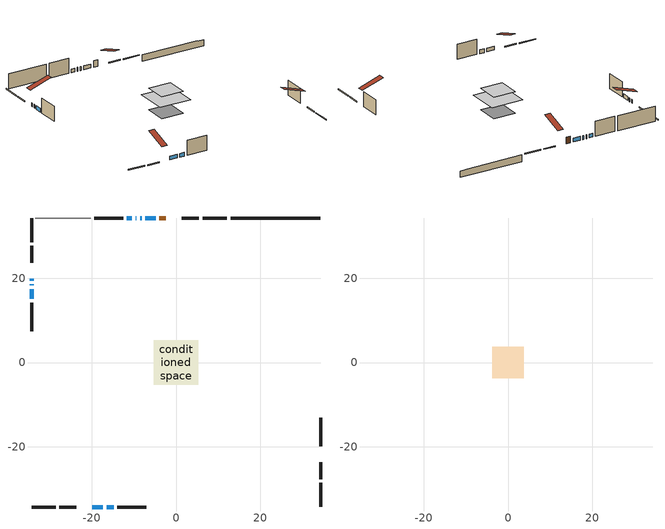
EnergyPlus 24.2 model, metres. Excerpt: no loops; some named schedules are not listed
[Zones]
conditioned space
 floor adiabatic (AdiabaticFloorConstruction): -5.28,-5.28 -5.28,5.28 5.28,5.28 5.28,-5.28 z2.74
 floor foundation (Slab1 construction): -3.73,-3.73 -3.73,3.73 3.73,3.73 3.73,-3.73 z-1.83
 wall outside (RimJoist1 construction): 12.04,34.31 6.33,34.31 / -34.31,-34.31 -28.59,-34.31 / -34.31,34.31 -34.31,28.59 / 34.31,-34.31 34.31,-28.59 z0.3:0.6
 wall outside (RimJoist2 construction): 5.4,34.31 1.4,34.31 / -27.66,-34.31 -23.66,-34.31 / -34.31,27.66 -34.31,23.66 / 34.31,-27.66 34.31,-23.66 z0.3:0.6
 wall outside (AdiabaticWallConstruction 1): -2.38,34.31 -3.92,34.31 z0.3:2.33
 wall outside (AdiabaticWallConstruction): -34.31,19.89 -34.31,19.46 / -4.85,34.31 -7.26,34.31 / -19.89,-34.31 -17.34,-34.31 / -34.31,18.54 -34.31,18.29 / -8.19,34.31 -8.51,34.31 / -9.43,34.31 -9.53,34.31 / -10.46,34.31 -11.65,34.31 / -16.42,-34.31 -14.83,-34.31 / -34.31,17.37 -34.31,15.08 z0.3:1.52
 wall outside (Wall1 construction): -12.58,34.31 -19.37,34.31 / -13.9,-34.31 -7.11,-34.31 / -34.31,14.15 -34.31,7.36 / 34.31,-19.89 34.31,-13.1 z0.3:5.18
 wall foundation (FoundationWall1 construction): 12.97,34.31,-1.83 12.97,34.31,0.3 32.17,34.31,0.3 32.17,34.31,0.16 34.31,34.31,0.16 34.31,34.31,-1.83
 wall adiabatic (Wall3 construction): -20.3,34.31 -33.38,34.31 z0.3:5.18
 window (WindowConstruction 5): -34.31,19.89 -34.31,19.46 z0.3:1.52
 window (WindowConstruction 3): -4.85,34.31 -7.26,34.31 z0.3:1.52
 window (WindowConstruction 4): -19.89,-34.31 -17.35,-34.31 z0.3:1.52
 window (WindowConstruction 8): -34.31,18.53 -34.31,18.3 z0.3:1.52
 window (WindowConstruction 6): -8.19,34.31 -8.51,34.31 z0.3:1.52
 window (WindowConstruction 7): -9.43,34.31 -9.53,34.31 z0.3:1.52
 window (WindowConstruction): -10.46,34.31 -11.65,34.31 z0.3:1.52
 window (WindowConstruction 1): -16.42,-34.31 -14.83,-34.31 z0.3:1.52
 window (WindowConstruction 2): -34.31,17.37 -34.31,15.08 z0.3:1.52
 door (Door): -2.38,34.31 -3.92,34.31 z0.3:2.33
 ceiling adiabatic (AdiabaticFloorConstruction): 5.28,-5.28 5.28,5.28 -5.28,5.28 -5.28,-5.28 z2.74
attic - vented
 floor to conditioned space (Floor1 construction Reversed): -3.73,-3.73 -3.73,3.73 3.73,3.73 3.73,-3.73 z5.18
 roof outside (Roof1 construction): -1.45,34.31,5.18 -1.45,27.03,7.6 0.47,27.03,7.6 0.47,34.31,5.18; -20.82,-34.31,5.18 -20.82,-27.03,7.6 -22.73,-27.03,7.6 -22.73,-34.31,5.18; -34.31,20.82,5.18 -27.03,20.82,7.6 -27.03,22.73,7.6 -34.31,22.73,5.18; 34.31,-20.82,5.18 27.03,-20.82,7.6 27.03,-22.73,7.6 34.31,-22.73,5.18
[Building]
Building 1: Terrain=Suburbs
[Site:Location]
Toronto City Centre_ON: Latitude {deg}=43.63; Longitude {deg}=-79.39; Time Zone {hr}=-5; Elevation {m}=77; Keep Site Location Information=Yes
[Site:GroundTemperature:Shallow]
5.01852, 3.26908, 3.12898, 3.95918, 7.29196, 10.6092, 13.4851, 15.3069, 15.4617, 13.9799, 11.1774, 7.9619
[Site:WaterMainsTemperature]
Calculation Method=Schedule; Temperature Schedule=mains temperature schedule
[Material] Roughness=Rough; Thermal Absorptance=0.9
Name | Thickness {m} | Conductivity {W/m-K} | Density {kg/m3} | Specific Heat {J/kg-K} | Solar Absorptance | Visible Absorptance
asphalt or fiberglass shingles | 0.00635 | 0.162714 | 1121.4 | 1465.45 | 0.4 | 0.4
ceiling loosefill ins | 0.169333 | 0.0480833 | 16.02 | 1046.75 | 0.7 | 0.7
ceiling stud and cavity | 0.1397 | 0.213271 | 65.682 | 1177.47 | 0.7 | 0.7
concrete 4.0 in. | 0.1016 | 1.803125 | 2242.8 | 837.4 | 0.7 | 0.7
concrete 8.0 in. | 0.2032 | 1.803125 | 2242.8 | 837.4 | 0.7 | 0.7
door material | 0.04445 | 0.053851 | 512.64 | 1214.23 | 0.7 | 0.7
floor covering | 0.0127 | 0.0433444 | 54.468 | 1339.84 | 0.6 | 0.6
floor rigid ins; wall rigid ins | 0.512978 | 0.029427 | 32.04 | 1214.23 | 0.7 | 0.7
floor stud and cavity | 0.1397 | 1.75129 | 37.0049 | 1207.88 | 0.7 | 0.7
furniture material conditioned space 1 | 0.1524 | 0.115458 | 640.8 | 1214.23 | 0.6 | 0.6
gypsum board | 0.0127 | 0.160291 | 801 | 837.4 | 0.6 | 0.6
osb sheathing 0.5 in. | 0.0127 | 0.115458 | 512.64 | 1214.23 | 0.7 | 0.7
osb sheathing 0.5 in. 1 | 0.0127 | 0.115458 | 512.64 | 1214.23 | 0.4 | 0.4
osb sheathing 0.75 in. | 0.01905 | 0.115458 | 512.64 | 1214.23 | 0.7 | 0.7
osb sheathing 2.0 in. | 0.0508 | 0.115458 | 512.64 | 1214.23 | 0.7 | 0.7
rim joist stud and cavity | 0.0508 | 0.0451784 | 125.044 | 1163.47 | 0.6 | 0.6
rim joist stud and cavity 1 | 0.0508 | 0.648972 | 50.32683 | 1063.81 | 0.6 | 0.6
wall stud and cavity | 0.1397 | 0.0814562 | 139.0536 | 1170.24 | 0.7 | 0.7
wall stud and cavity 1 | 0.1397 | 0.0743881 | 139.0536 | 1170.24 | 0.7 | 0.7
wall stud and cavity 2 | 0.0889 | 0.380278 | 52.3479 | 1209.89 | 0.7 | 0.7
wall stud and cavity 3 | 0.0889 | 0.391764 | 83.0341 | 1211.67 | 0.7 | 0.7
wood siding | 0.0254 | 0.102417 | 544.68 | 1172.36 | 0.4 | 0.4
wood siding 1; wood siding 2; wood siding 3 | 0.0254 | 0.102417 | 544.68 | 1172.36 | 0.7 | 0.7
[WindowMaterial:SimpleGlazingSystem]
Name | U-Factor {W/m2-K} | Solar Heat Gain Coefficient
WindowMaterial | 2.50457 | 0.46
WindowMaterial 1 | 2.53296 | 0.45
WindowMaterial 2 | 2.46312 | 0.49
WindowMaterial 3 | 2.14799 | 0.6
WindowMaterial 4 | 2.21896 | 0.58
WindowMaterial 5 | 6.779532 | 0.73
WindowMaterial 6 | 6.83007 | 0.72
WindowMaterial 7 | 7.66871 | 0.52
WindowMaterial 8 | 3.22681 | 0.36
[Construction]
AdiabaticFloorConstruction: floor stud and cavity, floor rigid ins, osb sheathing 0.75 in., floor covering
AdiabaticWallConstruction: wood siding 2, wall rigid ins, wall stud and cavity 2, gypsum board
AdiabaticWallConstruction 1: wood siding 3, wall rigid ins, wall stud and cavity 2, gypsum board
Door: door material
Floor1 construction Reversed: gypsum board, ceiling stud and cavity, ceiling loosefill ins
FoundationWall1 construction: concrete 8.0 in.
furniture construction conditioned space 1: furniture material conditioned space 1
PartitionWallConstruction: gypsum board, wall stud and cavity 3, gypsum board
RimJoist1 construction: wood siding 1, osb sheathing 2.0 in., rim joist stud and cavity
RimJoist2 construction: wood siding 1, rim joist stud and cavity 1
Roof1 construction: asphalt or fiberglass shingles
Slab1 construction: concrete 4.0 in.
Wall1 construction: wood siding, osb sheathing 0.5 in., wall stud and cavity, gypsum board
Wall3 construction: osb sheathing 0.5 in. 1, wall stud and cavity 1, gypsum board
WindowConstruction: WindowMaterial
WindowConstruction 1: WindowMaterial 1
WindowConstruction 2: WindowMaterial 2
WindowConstruction 3: WindowMaterial 3
WindowConstruction 4: WindowMaterial 4
WindowConstruction 5: WindowMaterial 5
WindowConstruction 6: WindowMaterial 6
WindowConstruction 7: WindowMaterial 7
WindowConstruction 8: WindowMaterial 8
[Zone] Multiplier=1; Part of Total Floor Area=Yes
Name | Volume {m3}
attic - vented | 21.9331
conditioned space | 418
[Space]
Name | Zone | Volume {m3}
attic - vented 1 | attic - vented | 21.9331
conditioned space 1 | conditioned space | 418
[ZoneInfiltration:EffectiveLeakageArea]
infil attic - vented 1: Zone or Space=attic - vented 1; Schedule=Always On Discrete; Effective Air Leakage Area {cm2}=2346.95; Stack Coefficient=0.000168557; Wind Coefficient=8.77189e-06
[ZoneMixing]
whole house fan mix: Zone or Space=attic - vented; Schedule=Always On Continuous; Design Flow Rate Calculation Method=Flow/Zone; Design Flow Rate {m3/s}=0; Source Zone or Space=conditioned space
[SurfaceProperty:ExposedFoundationPerimeter]
Slab1: Exposed Perimeter Calculation Method=TotalExposedPerimeter; Total Exposed Perimeter {m}=21.336
[InternalMass] Zone or ZoneList=conditioned space; Space or SpaceList=conditioned space 1
Name | Construction | Surface Area {m2}
furniture mass conditioned space 1 | furniture construction conditioned space 1 | 66.8961
partition wall mass | PartitionWallConstruction | 167.24
[Lights]
interior lighting: Zone or ZoneList or Space or SpaceList=conditioned space 1; Schedule=interior lighting schedule; Design Level Calculation Method=LightingLevel; Lighting Level {W}=343.2; Return Air Fraction=0; Fraction Radiant=0.6; Fraction Visible=0.2; Fraction Replaceable=1
[People]
occupants: Zone or ZoneList or Space or SpaceList=conditioned space 1; Number of People Schedule=occupants schedule; Number of People Calculation Method=People; Number of People=3; Fraction Radiant=0.314171; Sensible Heat Fraction=0.56303; Activity Level Schedule=occupants activity schedule; Carbon Dioxide Generation Rate {m3/s-W}=0; Enable ASHRAE 55 Comfort Warnings=No; Mean Radiant Temperature Calculation Type=EnclosureAveraged
[ElectricEquipment] Zone or ZoneList or Space or SpaceList=conditioned space 1; Design Level Calculation Method=EquipmentLevel
Name | Schedule | Design Level {W} | Fraction Latent | Fraction Radiant | Fraction Lost
clothes dryer | clothes dryer schedule | 140.772 | 0.015 | 0.081 | 0.85
clothes washer | clothes washer schedule | 32.1985 | 0.03 | 0.162 | 0.7
cooking range | cooking range schedule | 208.969 | 0.08 | 0.432 | 0.2
dishwasher | dishwasher schedule | 66.8632 | 0.3 | 0.18 | 0.4
fridge | fridge schedule | 72.9452 | 0 | 0.6 | 0
mech vent bath fan 0 | mech vent bath fan 0 schedule | 50.2 | 0 | 0 | 1
mech vent house fan | mech vent house fan schedule | 0 | 0 | 0 | 1
mech vent house fan cfis | mech vent house fan cfis schedule | 0 | 0 | 0 | 0
mech vent range fan 0 | mech vent range fan 0 schedule | 57 | 0 | 0 | 1
misc plug loads | misc plug loads schedule | 494.7 | 0.045 | 0.513 | 0.1
whole house fan | Always On Discrete | 0 | 0 | 0 | 1
[OtherEquipment] Zone or ZoneList or Space or SpaceList=conditioned space 1; Design Level Calculation Method=EquipmentLevel
Name | Fuel Type | Schedule | Design Level {W} | Fraction Latent | Fraction Radiant | Fraction Lost
clothes dryer 1 | Electricity | clothes dryer schedule | 0 | 0.015 | 0.081 | 0.85
cooking range 1 | Electricity | cooking range schedule | 0 | 0.08 | 0.432 | 0.2
general water use latent | None | general water use schedule | 59.3978 | 1 | 0 | 0
general water use sensible | None | general water use schedule | -58.539 | 0 | 0.6 | 0
mech vent house fan latent load | None | Always On Discrete | 0 | 1 | 0 | 0
mech vent house fan sensible load | None | Always On Discrete | 0 | 0 | 0 | 0
water heater energy adjustment1 | NaturalGas | Always On Discrete | 0.01 | 0 | 0 | 1
[ZoneInfiltration:DesignFlowRate] Zone or ZoneList or Space or SpaceList=conditioned space 1; Schedule=Always On Discrete; Design Flow Rate Calculation Method=Flow/Zone; Design Flow Rate {m3/s}=0
infil flow; natural vent flow; whole house fan flow
[AvailabilityManager:Scheduled]
central ac and furnace airloop Availability Manager: Schedule=Always On Discrete
[Foundation:Kiva]
Foundation Kiva 1: Initial Indoor Air Temperature {C}=18; Wall Height Above Grade {m}=0.300015; Wall Depth Below Slab {m}=0.2032
[Foundation:Kiva:Settings]
Soil Conductivity {W/m-K}=0.849921; Soil Density {kg/m3}=1842.3; Soil Specific Heat {J/kg-K}=418.7; Ground Solar Absorptivity=0.9; Ground Thermal Absorptivity=0.9; Ground Surface Roughness {m}=0.03; Far-Field Width {m}=40; Deep-Ground Boundary Condition=ZeroFlux; Deep-Ground Depth {m}=40; Minimum Cell Dimension {m}=0.2; Maximum Cell Growth Coefficient=3; Simulation Timestep=Timestep
[Exterior:Lights]
exterior lighting: Schedule=exterior lighting schedule; Design Level {W}=75.6
[EnergyManagementSystem:GlobalVariable]
central_ac_and_furnace_airloop_Fan_RTF
infil_program_Qfan
infil_program_Qinf
natural_vent_program_Qnv
natural_vent_program_Qwhf
[EnergyManagementSystem:Sensor]
Name | Output:Variable or Output:Meter Index Key | Output:Variable or Output:Meter
airflow_gain | infil flow | Infiltration Sensible Heat Gain Energy
airflow_gain_1 | natural vent flow | Infiltration Sensible Heat Gain Energy
airflow_gain_2 | whole house fan flow | Infiltration Sensible Heat Gain Energy
airflow_loss | infil flow | Infiltration Sensible Heat Loss Energy
airflow_loss_1 | natural vent flow | Infiltration Sensible Heat Loss Energy
airflow_loss_2 | whole house fan flow | Infiltration Sensible Heat Loss Energy
clg_load_cond |  | Cooling:EnergyTransfer:Zone:CONDITIONED SPACE
clg_sp_s; clg_sp_s_1 | cooling setpoint | Schedule Value
clothes_dryer_exhaust_0_sch_s | clothes dryer exhaust 0 schedule | Schedule Value
cool_season | cooling season schedule | Schedule Value
htg_load_cond |  | Heating:EnergyTransfer:Zone:CONDITIONED SPACE
htg_sp_s; htg_sp_s_1 | heating setpoint | Schedule Value
ig_ee_conv | clothes dryer | Electric Equipment Convective Heating Energy
ig_ee_conv_2 | cooking range | Electric Equipment Convective Heating Energy
ig_ee_conv_4 | fridge | Electric Equipment Convective Heating Energy
ig_ee_conv_5 | misc plug loads | Electric Equipment Convective Heating Energy
ig_ee_conv_6 | whole house fan | Electric Equipment Convective Heating Energy
ig_ee_rad | clothes dryer | Electric Equipment Radiant Heating Energy
ig_ee_rad_2 | cooking range | Electric Equipment Radiant Heating Energy
ig_ee_rad_4 | fridge | Electric Equipment Radiant Heating Energy
ig_ee_rad_5 | misc plug loads | Electric Equipment Radiant Heating Energy
ig_ee_rad_6 | whole house fan | Electric Equipment Radiant Heating Energy
ig_lgt_conv | interior lighting | Lights Convective Heating Energy
ig_lgt_rad | interior lighting | Lights Radiant Heating Energy
ig_lgt_vis | interior lighting | Lights Visible Radiation Heating Energy
ig_oe_conv | clothes dryer 1 | Other Equipment Convective Heating Energy
ig_oe_conv_1 | cooking range 1 | Other Equipment Convective Heating Energy
ig_oe_conv_2 | general water use latent | Other Equipment Convective Heating Energy
ig_oe_conv_3 | general water use sensible | Other Equipment Convective Heating Energy
ig_oe_conv_4 | water heater energy adjustment1 | Other Equipment Convective Heating Energy
ig_oe_rad | clothes dryer 1 | Other Equipment Radiant Heating Energy
ig_oe_rad_1 | cooking range 1 | Other Equipment Radiant Heating Energy
ig_oe_rad_2 | general water use latent | Other Equipment Radiant Heating Energy
ig_oe_rad_3 | general water use sensible | Other Equipment Radiant Heating Energy
ig_oe_rad_4 | water heater energy adjustment1 | Other Equipment Radiant Heating Energy
ig_ppl_conv | occupants | People Convective Heating Energy
ig_ppl_rad | occupants | People Radiant Heating Energy
im_conv | furniture mass conditioned space 1 | Surface Inside Face Convection Heat Gain Energy
im_conv_1 | partition wall mass | Surface Inside Face Convection Heat Gain Energy
im_ig | furniture mass conditioned space 1 | Surface Inside Face Internal Gains Radiation Heat Gain Energy
im_ig_1 | partition wall mass | Surface Inside Face Internal Gains Radiation Heat Gain Energy
im_lgt | furniture mass conditioned space 1 | Surface Inside Face Lights Radiation Heat Gain Energy
im_lgt_1 | partition wall mass | Surface Inside Face Lights Radiation Heat Gain Energy
im_sol | furniture mass conditioned space 1 | Surface Inside Face Solar Radiation Heat Gain Energy
im_sol_1 | partition wall mass | Surface Inside Face Solar Radiation Heat Gain Energy
im_surf | furniture mass conditioned space 1 | Surface Inside Face Net Surface Thermal Radiation Heat Gain Energy
im_surf_1 | partition wall mass | Surface Inside Face Net Surface Thermal Radiation Heat Gain Energy
mech_vent_bath_fan_0_sch_s | mech vent bath fan 0 schedule | Schedule Value
mech_vent_range_fan_0_sch_s | mech vent range fan 0 schedule | Schedule Value
mv_conv | mech vent bath fan 0 | Electric Equipment Convective Heating Energy
mv_conv_1 | mech vent house fan | Electric Equipment Convective Heating Energy
mv_conv_2 | mech vent house fan cfis | Electric Equipment Convective Heating Energy
mv_conv_3 | mech vent range fan 0 | Electric Equipment Convective Heating Energy
mv_conv_4 | mech vent house fan latent load | Other Equipment Convective Heating Energy
mv_conv_5 | mech vent house fan sensible load | Other Equipment Convective Heating Energy
mv_rad | mech vent bath fan 0 | Electric Equipment Radiant Heating Energy
mv_rad_1 | mech vent house fan | Electric Equipment Radiant Heating Energy
mv_rad_2 | mech vent house fan cfis | Electric Equipment Radiant Heating Energy
mv_rad_3 | mech vent range fan 0 | Electric Equipment Radiant Heating Energy
mv_rad_4 | mech vent house fan latent load | Other Equipment Radiant Heating Energy
mv_rad_5 | mech vent house fan sensible load | Other Equipment Radiant Heating Energy
natural_vent_s | natural vent schedule | Schedule Value
out_pb_s |  | Site Outdoor Air Barometric Pressure
out_wt_s |  | Site Outdoor Air Humidity Ratio
site_vw_s |  | Site Wind Speed
ss_back_out | Window1 | Surface Window Shortwave from Zone Back Out Window Heat Transfer Rate
ss_back_out_1 | Window10 | Surface Window Shortwave from Zone Back Out Window Heat Transfer Rate
ss_back_out_2 | Window12 | Surface Window Shortwave from Zone Back Out Window Heat Transfer Rate
ss_back_out_3 | Window14 | Surface Window Shortwave from Zone Back Out Window Heat Transfer Rate
ss_back_out_4 | Window2 | Surface Window Shortwave from Zone Back Out Window Heat Transfer Rate
ss_back_out_5 | Window3 | Surface Window Shortwave from Zone Back Out Window Heat Transfer Rate
ss_back_out_6 | Window4 | Surface Window Shortwave from Zone Back Out Window Heat Transfer Rate
ss_back_out_7 | Window6 | Surface Window Shortwave from Zone Back Out Window Heat Transfer Rate
ss_back_out_8 | Window8 | Surface Window Shortwave from Zone Back Out Window Heat Transfer Rate
ss_conv | Door1 | Surface Inside Face Convection Heat Gain Energy
ss_conv_1 | Window1 | Surface Inside Face Convection Heat Gain Energy
ss_conv_2 | Window10 | Surface Inside Face Convection Heat Gain Energy
ss_conv_3 | Window12 | Surface Inside Face Convection Heat Gain Energy
ss_conv_4 | Window14 | Surface Inside Face Convection Heat Gain Energy
ss_conv_5 | Window2 | Surface Inside Face Convection Heat Gain Energy
ss_conv_6 | Window3 | Surface Inside Face Convection Heat Gain Energy
ss_conv_7 | Window4 | Surface Inside Face Convection Heat Gain Energy
ss_conv_8 | Window6 | Surface Inside Face Convection Heat Gain Energy
ss_conv_9 | Window8 | Surface Inside Face Convection Heat Gain Energy
ss_ig | Door1 | Surface Inside Face Internal Gains Radiation Heat Gain Energy
ss_ig_1 | Window1 | Surface Inside Face Internal Gains Radiation Heat Gain Energy
ss_ig_2 | Window10 | Surface Inside Face Internal Gains Radiation Heat Gain Energy
ss_ig_3 | Window12 | Surface Inside Face Internal Gains Radiation Heat Gain Energy
ss_ig_4 | Window14 | Surface Inside Face Internal Gains Radiation Heat Gain Energy
ss_ig_5 | Window2 | Surface Inside Face Internal Gains Radiation Heat Gain Energy
ss_ig_6 | Window3 | Surface Inside Face Internal Gains Radiation Heat Gain Energy
ss_ig_7 | Window4 | Surface Inside Face Internal Gains Radiation Heat Gain Energy
ss_ig_8 | Window6 | Surface Inside Face Internal Gains Radiation Heat Gain Energy
ss_ig_9 | Window8 | Surface Inside Face Internal Gains Radiation Heat Gain Energy
ss_lgt | Door1 | Surface Inside Face Lights Radiation Heat Gain Energy
ss_sol | Door1 | Surface Inside Face Solar Radiation Heat Gain Energy
ss_surf | Door1 | Surface Inside Face Net Surface Thermal Radiation Heat Gain Energy
ss_surf_1 | Window1 | Surface Inside Face Net Surface Thermal Radiation Heat Gain Energy
ss_surf_2 | Window10 | Surface Inside Face Net Surface Thermal Radiation Heat Gain Energy
ss_surf_3 | Window12 | Surface Inside Face Net Surface Thermal Radiation Heat Gain Energy
ss_surf_4 | Window14 | Surface Inside Face Net Surface Thermal Radiation Heat Gain Energy
ss_surf_5 | Window2 | Surface Inside Face Net Surface Thermal Radiation Heat Gain Energy
ss_surf_6 | Window3 | Surface Inside Face Net Surface Thermal Radiation Heat Gain Energy
ss_surf_7 | Window4 | Surface Inside Face Net Surface Thermal Radiation Heat Gain Energy
ss_surf_8 | Window6 | Surface Inside Face Net Surface Thermal Radiation Heat Gain Energy
ss_surf_9 | Window8 | Surface Inside Face Net Surface Thermal Radiation Heat Gain Energy
ss_trans_in | Window1 | Surface Window Transmitted Solar Radiation Rate
ss_trans_in_1 | Window10 | Surface Window Transmitted Solar Radiation Rate
ss_trans_in_2 | Window12 | Surface Window Transmitted Solar Radiation Rate
ss_trans_in_3 | Window14 | Surface Window Transmitted Solar Radiation Rate
ss_trans_in_4 | Window2 | Surface Window Transmitted Solar Radiation Rate
ss_trans_in_5 | Window3 | Surface Window Transmitted Solar Radiation Rate
ss_trans_in_6 | Window4 | Surface Window Transmitted Solar Radiation Rate
ss_trans_in_7 | Window6 | Surface Window Transmitted Solar Radiation Rate
ss_trans_in_8 | Window8 | Surface Window Transmitted Solar Radiation Rate
ss_trans_out | Window1 | Surface Inside Face Initial Transmitted Diffuse Transmitted Out Window Solar Radiation Rate
ss_trans_out_1 | Window10 | Surface Inside Face Initial Transmitted Diffuse Transmitted Out Window Solar Radiation Rate
ss_trans_out_2 | Window12 | Surface Inside Face Initial Transmitted Diffuse Transmitted Out Window Solar Radiation Rate
ss_trans_out_3 | Window14 | Surface Inside Face Initial Transmitted Diffuse Transmitted Out Window Solar Radiation Rate
ss_trans_out_4 | Window2 | Surface Inside Face Initial Transmitted Diffuse Transmitted Out Window Solar Radiation Rate
ss_trans_out_5 | Window3 | Surface Inside Face Initial Transmitted Diffuse Transmitted Out Window Solar Radiation Rate
ss_trans_out_6 | Window4 | Surface Inside Face Initial Transmitted Diffuse Transmitted Out Window Solar Radiation Rate
ss_trans_out_7 | Window6 | Surface Inside Face Initial Transmitted Diffuse Transmitted Out Window Solar Radiation Rate
ss_trans_out_8 | Window8 | Surface Inside Face Initial Transmitted Diffuse Transmitted Out Window Solar Radiation Rate
s_conv | Floor1 | Surface Inside Face Convection Heat Gain Energy
s_conv_1 | FoundationWall1 | Surface Inside Face Convection Heat Gain Energy
s_conv_10 | RimJoist2:270 | Surface Inside Face Convection Heat Gain Energy
s_conv_11 | RimJoist2:90 | Surface Inside Face Convection Heat Gain Energy
s_conv_12 | Slab1 | Surface Inside Face Convection Heat Gain Energy
s_conv_13 | Wall1:0 | Surface Inside Face Convection Heat Gain Energy
s_conv_14 | Wall1:180 | Surface Inside Face Convection Heat Gain Energy
s_conv_15 | Wall1:270 | Surface Inside Face Convection Heat Gain Energy
s_conv_16 | Wall1:90 | Surface Inside Face Convection Heat Gain Energy
s_conv_17 | Wall3 | Surface Inside Face Convection Heat Gain Energy
s_conv_2 | inferred conditioned ceiling | Surface Inside Face Convection Heat Gain Energy
s_conv_3 | inferred conditioned floor | Surface Inside Face Convection Heat Gain Energy
s_conv_4 | RimJoist1:0 | Surface Inside Face Convection Heat Gain Energy
s_conv_5 | RimJoist1:180 | Surface Inside Face Convection Heat Gain Energy
s_conv_6 | RimJoist1:270 | Surface Inside Face Convection Heat Gain Energy
s_conv_7 | RimJoist1:90 | Surface Inside Face Convection Heat Gain Energy
s_conv_8 | RimJoist2:0 | Surface Inside Face Convection Heat Gain Energy
s_conv_9 | RimJoist2:180 | Surface Inside Face Convection Heat Gain Energy
s_ig | Floor1 | Surface Inside Face Internal Gains Radiation Heat Gain Energy
s_ig_1 | FoundationWall1 | Surface Inside Face Internal Gains Radiation Heat Gain Energy
s_ig_10 | RimJoist2:270 | Surface Inside Face Internal Gains Radiation Heat Gain Energy
s_ig_11 | RimJoist2:90 | Surface Inside Face Internal Gains Radiation Heat Gain Energy
s_ig_12 | Slab1 | Surface Inside Face Internal Gains Radiation Heat Gain Energy
s_ig_13 | Wall1:0 | Surface Inside Face Internal Gains Radiation Heat Gain Energy
s_ig_14 | Wall1:180 | Surface Inside Face Internal Gains Radiation Heat Gain Energy
s_ig_15 | Wall1:270 | Surface Inside Face Internal Gains Radiation Heat Gain Energy
s_ig_16 | Wall1:90 | Surface Inside Face Internal Gains Radiation Heat Gain Energy
s_ig_17 | Wall3 | Surface Inside Face Internal Gains Radiation Heat Gain Energy
s_ig_2 | inferred conditioned ceiling | Surface Inside Face Internal Gains Radiation Heat Gain Energy
s_ig_3 | inferred conditioned floor | Surface Inside Face Internal Gains Radiation Heat Gain Energy
s_ig_4 | RimJoist1:0 | Surface Inside Face Internal Gains Radiation Heat Gain Energy
s_ig_5 | RimJoist1:180 | Surface Inside Face Internal Gains Radiation Heat Gain Energy
s_ig_6 | RimJoist1:270 | Surface Inside Face Internal Gains Radiation Heat Gain Energy
s_ig_7 | RimJoist1:90 | Surface Inside Face Internal Gains Radiation Heat Gain Energy
s_ig_8 | RimJoist2:0 | Surface Inside Face Internal Gains Radiation Heat Gain Energy
s_ig_9 | RimJoist2:180 | Surface Inside Face Internal Gains Radiation Heat Gain Energy
s_lgt | Floor1 | Surface Inside Face Lights Radiation Heat Gain Energy
s_lgt_1 | FoundationWall1 | Surface Inside Face Lights Radiation Heat Gain Energy
s_lgt_10 | RimJoist2:270 | Surface Inside Face Lights Radiation Heat Gain Energy
s_lgt_11 | RimJoist2:90 | Surface Inside Face Lights Radiation Heat Gain Energy
s_lgt_12 | Slab1 | Surface Inside Face Lights Radiation Heat Gain Energy
s_lgt_13 | Wall1:0 | Surface Inside Face Lights Radiation Heat Gain Energy
s_lgt_14 | Wall1:180 | Surface Inside Face Lights Radiation Heat Gain Energy
s_lgt_15 | Wall1:270 | Surface Inside Face Lights Radiation Heat Gain Energy
s_lgt_16 | Wall1:90 | Surface Inside Face Lights Radiation Heat Gain Energy
s_lgt_17 | Wall3 | Surface Inside Face Lights Radiation Heat Gain Energy
s_lgt_2 | inferred conditioned ceiling | Surface Inside Face Lights Radiation Heat Gain Energy
s_lgt_3 | inferred conditioned floor | Surface Inside Face Lights Radiation Heat Gain Energy
s_lgt_4 | RimJoist1:0 | Surface Inside Face Lights Radiation Heat Gain Energy
s_lgt_5 | RimJoist1:180 | Surface Inside Face Lights Radiation Heat Gain Energy
s_lgt_6 | RimJoist1:270 | Surface Inside Face Lights Radiation Heat Gain Energy
s_lgt_7 | RimJoist1:90 | Surface Inside Face Lights Radiation Heat Gain Energy
s_lgt_8 | RimJoist2:0 | Surface Inside Face Lights Radiation Heat Gain Energy
s_lgt_9 | RimJoist2:180 | Surface Inside Face Lights Radiation Heat Gain Energy
s_sol | Floor1 | Surface Inside Face Solar Radiation Heat Gain Energy
s_sol_1 | FoundationWall1 | Surface Inside Face Solar Radiation Heat Gain Energy
s_sol_10 | RimJoist2:270 | Surface Inside Face Solar Radiation Heat Gain Energy
s_sol_11 | RimJoist2:90 | Surface Inside Face Solar Radiation Heat Gain Energy
